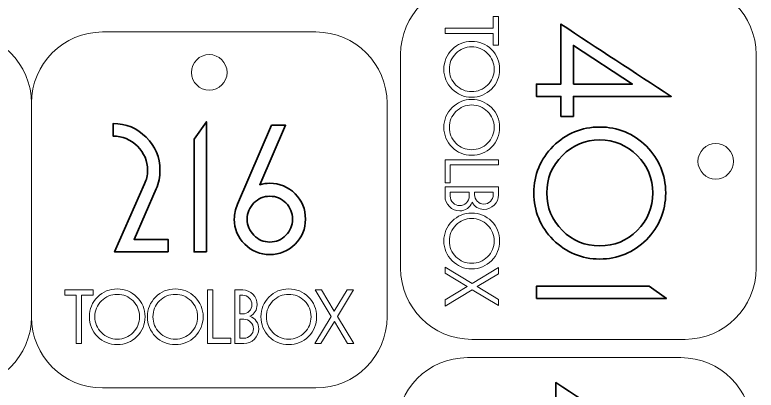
# Model space of a CAD drawing. Header units: inches. Extents: x 269 to 778, y -294 to 278.
# Drawn here: x 417.1 to 521.4, y 70.6 to 123.4 of the extents above; entities that cross this region are included whole.
import ezdxf

# ---------------------------------------------------------------- set-up
doc = ezdxf.new("R2010")
doc.units = ezdxf.units.IN
doc.header["$MEASUREMENT"] = 0
for name, color, linetype in [('cut', 7, 'Continuous'), ('engr', 7, 'Continuous'), ('tagli interni', 7, 'Continuous')]:
    doc.layers.add(name, color=color, linetype=linetype)

# ---------------------------------------------------------------- blocks, each defined once
blk = doc.blocks.new('block 8')
at = {"layer": 'cut', "color": 240, "lineweight": 9}
blk.add_open_spline([(379.47, 70.95), (379.47, 70.95), (409.47, 70.95), (409.47, 70.95), (414.99, 70.95), (419.47, 75.43), (419.47, 80.95), (419.47, 80.95), (419.47, 110.95), (419.47, 110.95), (419.47, 116.47), (414.99, 120.95), (409.47, 120.95), (409.47, 120.95), (379.47, 120.95), (379.47, 120.95), (373.95, 120.95), (369.47, 116.47), (369.47, 110.95), (369.47, 110.95), (369.47, 80.95), (369.47, 80.95), (369.47, 75.43), (373.95, 70.95), (379.47, 70.95)], degree=3, knots=[0, 0, 0, 0, 1, 1, 1, 2, 2, 2, 3, 3, 3, 4, 4, 4, 5, 5, 5, 6, 6, 6, 7, 7, 7, 8, 8, 8, 8], dxfattribs=at)
blk = doc.blocks.new('block 9')
at = {"layer": 'cut', "color": 240, "lineweight": 9}
blk.add_open_spline([(429.47, 70.95), (429.47, 70.95), (459.47, 70.95), (459.47, 70.95), (464.99, 70.95), (469.47, 75.43), (469.47, 80.95), (469.47, 80.95), (469.47, 110.95), (469.47, 110.95), (469.47, 116.47), (464.99, 120.95), (459.47, 120.95), (459.47, 120.95), (429.47, 120.95), (429.47, 120.95), (423.95, 120.95), (419.47, 116.47), (419.47, 110.95), (419.47, 110.95), (419.47, 80.95), (419.47, 80.95), (419.47, 75.43), (423.95, 70.95), (429.47, 70.95)], degree=3, knots=[0, 0, 0, 0, 1, 1, 1, 2, 2, 2, 3, 3, 3, 4, 4, 4, 5, 5, 5, 6, 6, 6, 7, 7, 7, 8, 8, 8, 8], dxfattribs=at)
blk = doc.blocks.new('block 25')
at = {"layer": 'cut', "color": 240, "lineweight": 9}
blk.add_open_spline([(471.37, 117.78), (471.37, 117.78), (471.37, 87.78), (471.37, 87.78), (471.37, 82.25), (475.85, 77.78), (481.37, 77.78), (481.37, 77.78), (511.37, 77.78), (511.37, 77.78), (516.9, 77.78), (521.37, 82.25), (521.37, 87.78), (521.37, 87.78), (521.37, 117.78), (521.37, 117.78), (521.37, 123.3), (516.9, 127.78), (511.37, 127.78), (511.37, 127.78), (481.37, 127.78), (481.37, 127.78), (475.85, 127.78), (471.37, 123.3), (471.37, 117.78)], degree=3, knots=[0, 0, 0, 0, 1, 1, 1, 2, 2, 2, 3, 3, 3, 4, 4, 4, 5, 5, 5, 6, 6, 6, 7, 7, 7, 8, 8, 8, 8], dxfattribs=at)
blk = doc.blocks.new('block 35')
at = {"layer": 'tagli interni', "color": 240, "lineweight": 9}
blk.add_open_spline([(515.69, 105.28), (517.07, 105.28), (518.19, 104.16), (518.19, 102.78), (518.19, 101.4), (517.07, 100.28), (515.69, 100.28), (514.31, 100.28), (513.19, 101.4), (513.19, 102.78), (513.19, 104.16), (514.31, 105.28), (515.69, 105.28)], degree=3, knots=[0, 0, 0, 0, 1, 1, 1, 2, 2, 2, 3, 3, 3, 4, 4, 4, 4], dxfattribs=at)
blk = doc.blocks.new('block 45')
at = {"layer": 'tagli interni', "color": 240, "lineweight": 9}
blk.add_open_spline([(441.97, 115.27), (441.97, 116.65), (443.09, 117.77), (444.47, 117.77), (445.85, 117.77), (446.97, 116.65), (446.97, 115.27), (446.97, 113.89), (445.85, 112.77), (444.47, 112.77), (443.09, 112.77), (441.97, 113.89), (441.97, 115.27)], degree=3, knots=[0, 0, 0, 0, 1, 1, 1, 2, 2, 2, 3, 3, 3, 4, 4, 4, 4], dxfattribs=at)
blk = doc.blocks.new('block 146')
at = {"layer": 'engr', "color": 7, "lineweight": 5}
blk.add_lwpolyline([(484.4, 119.1), (484.4, 120.74), (477.62, 120.74), (477.62, 121.47), (484.4, 121.47), (484.4, 123.1), (485.14, 123.1), (485.14, 119.1), (484.4, 119.1)], dxfattribs=at)
blk = doc.blocks.new('block 147')
at = {"layer": 'engr', "color": 7, "lineweight": 5}
blk.add_open_spline([(481.37, 111.79), (480.3, 111.79), (479.38, 112.18), (478.61, 112.94), (477.85, 113.71), (477.46, 114.63), (477.46, 115.72), (477.46, 116.8), (477.85, 117.72), (478.61, 118.48), (479.38, 119.25), (480.3, 119.63), (481.37, 119.63), (482.46, 119.63), (483.38, 119.25), (484.15, 118.48), (484.91, 117.72), (485.3, 116.8), (485.3, 115.72), (485.3, 114.63), (484.91, 113.71), (484.15, 112.94), (483.38, 112.18), (482.46, 111.79), (481.37, 111.79)], degree=3, knots=[0, 0, 0, 0, 1, 1, 1, 2, 2, 2, 3, 3, 3, 4, 4, 4, 5, 5, 5, 6, 6, 6, 7, 7, 7, 8, 8, 8, 8], dxfattribs=at)
blk = doc.blocks.new('block 148')
at = {"layer": 'engr', "color": 7, "lineweight": 5}
blk.add_open_spline([(481.37, 112.57), (482.25, 112.57), (482.99, 112.88), (483.6, 113.49), (484.22, 114.1), (484.53, 114.84), (484.53, 115.72), (484.53, 116.58), (484.22, 117.32), (483.6, 117.94), (482.99, 118.55), (482.25, 118.86), (481.37, 118.86), (480.51, 118.86), (479.77, 118.55), (479.16, 117.94), (478.54, 117.32), (478.23, 116.58), (478.23, 115.72), (478.23, 114.84), (478.54, 114.1), (479.16, 113.49), (479.77, 112.88), (480.51, 112.57), (481.37, 112.57)], degree=3, knots=[0, 0, 0, 0, 1, 1, 1, 2, 2, 2, 3, 3, 3, 4, 4, 4, 5, 5, 5, 6, 6, 6, 7, 7, 7, 8, 8, 8, 8], dxfattribs=at)
blk = doc.blocks.new('block 149')
at = {"layer": 'engr', "color": 7, "lineweight": 5}
blk.add_open_spline([(481.37, 103.63), (480.3, 103.63), (479.38, 104.02), (478.61, 104.78), (477.85, 105.55), (477.46, 106.47), (477.46, 107.55), (477.46, 108.64), (477.85, 109.56), (478.61, 110.32), (479.38, 111.08), (480.3, 111.47), (481.37, 111.47), (482.46, 111.47), (483.38, 111.08), (484.15, 110.32), (484.91, 109.56), (485.3, 108.64), (485.3, 107.55), (485.3, 106.47), (484.91, 105.55), (484.15, 104.78), (483.38, 104.02), (482.46, 103.63), (481.37, 103.63)], degree=3, knots=[0, 0, 0, 0, 1, 1, 1, 2, 2, 2, 3, 3, 3, 4, 4, 4, 5, 5, 5, 6, 6, 6, 7, 7, 7, 8, 8, 8, 8], dxfattribs=at)
blk = doc.blocks.new('block 150')
at = {"layer": 'engr', "color": 7, "lineweight": 5}
blk.add_open_spline([(481.37, 104.41), (482.25, 104.41), (482.99, 104.72), (483.6, 105.33), (484.22, 105.94), (484.53, 106.68), (484.53, 107.55), (484.53, 108.42), (484.22, 109.16), (483.6, 109.77), (482.99, 110.39), (482.25, 110.7), (481.37, 110.7), (480.51, 110.7), (479.77, 110.39), (479.16, 109.77), (478.54, 109.16), (478.23, 108.42), (478.23, 107.55), (478.23, 106.68), (478.54, 105.94), (479.16, 105.33), (479.77, 104.72), (480.51, 104.41), (481.37, 104.41)], degree=3, knots=[0, 0, 0, 0, 1, 1, 1, 2, 2, 2, 3, 3, 3, 4, 4, 4, 5, 5, 5, 6, 6, 6, 7, 7, 7, 8, 8, 8, 8], dxfattribs=at)
blk = doc.blocks.new('block 151')
at = {"layer": 'engr', "color": 7, "lineweight": 5}
blk.add_lwpolyline([(477.62, 99.74), (477.62, 103.01), (485.14, 103.01), (485.14, 102.27), (478.36, 102.27), (478.36, 99.74), (477.62, 99.74)], dxfattribs=at)
blk = doc.blocks.new('block 152')
at = {"layer": 'engr', "color": 7, "lineweight": 5}
blk.add_open_spline([(479.69, 95.82), (479.12, 95.82), (478.63, 96.03), (478.23, 96.43), (477.82, 96.84), (477.62, 97.33), (477.62, 97.9), (477.62, 97.9), (477.62, 99.2), (477.62, 99.2), (477.62, 99.2), (485.14, 99.2), (485.14, 99.2), (485.14, 99.2), (485.14, 98.08), (485.14, 98.08), (485.14, 97.51), (484.94, 97.03), (484.54, 96.64), (484.14, 96.24), (483.65, 96.04), (483.08, 96.04), (482.32, 96.04), (481.78, 96.38), (481.44, 97.06), (481.3, 96.68), (481.08, 96.38), (480.77, 96.16), (480.45, 95.93), (480.1, 95.82), (479.69, 95.82)], degree=3, knots=[0, 0, 0, 0, 1, 1, 1, 2, 2, 2, 3, 3, 3, 4, 4, 4, 5, 5, 5, 6, 6, 6, 7, 7, 7, 8, 8, 8, 9, 9, 9, 10, 10, 10, 10], dxfattribs=at)
blk = doc.blocks.new('block 153')
at = {"layer": 'engr', "color": 7, "lineweight": 5}
blk.add_open_spline([(483.08, 96.78), (483.44, 96.78), (483.75, 96.91), (484.01, 97.16), (484.27, 97.42), (484.4, 97.72), (484.4, 98.08), (484.4, 98.08), (484.4, 98.46), (484.4, 98.46), (484.4, 98.46), (481.77, 98.46), (481.77, 98.46), (481.77, 98.46), (481.77, 98.1), (481.77, 98.1), (481.77, 97.74), (481.9, 97.43), (482.15, 97.17), (482.41, 96.91), (482.72, 96.78), (483.08, 96.78)], degree=3, knots=[0, 0, 0, 0, 1, 1, 1, 2, 2, 2, 3, 3, 3, 4, 4, 4, 5, 5, 5, 6, 6, 6, 7, 7, 7, 7], dxfattribs=at)
blk = doc.blocks.new('block 154')
at = {"layer": 'engr', "color": 7, "lineweight": 5}
blk.add_open_spline([(479.69, 96.56), (480.06, 96.56), (480.37, 96.69), (480.63, 96.95), (480.89, 97.22), (481.02, 97.53), (481.02, 97.9), (481.02, 97.9), (481.02, 98.46), (481.02, 98.46), (481.02, 98.46), (478.36, 98.46), (478.36, 98.46), (478.36, 98.46), (478.36, 97.9), (478.36, 97.9), (478.36, 97.53), (478.49, 97.22), (478.76, 96.95), (479.01, 96.69), (479.33, 96.56), (479.69, 96.56)], degree=3, knots=[0, 0, 0, 0, 1, 1, 1, 2, 2, 2, 3, 3, 3, 4, 4, 4, 5, 5, 5, 6, 6, 6, 7, 7, 7, 7], dxfattribs=at)
blk = doc.blocks.new('block 155')
at = {"layer": 'engr', "color": 7, "lineweight": 5}
blk.add_open_spline([(481.37, 87.68), (480.3, 87.68), (479.38, 88.07), (478.61, 88.83), (477.85, 89.6), (477.46, 90.52), (477.46, 91.6), (477.46, 92.69), (477.85, 93.61), (478.61, 94.37), (479.38, 95.13), (480.3, 95.52), (481.37, 95.52), (482.46, 95.52), (483.38, 95.13), (484.15, 94.37), (484.91, 93.61), (485.3, 92.69), (485.3, 91.6), (485.3, 90.52), (484.91, 89.6), (484.15, 88.83), (483.38, 88.07), (482.46, 87.68), (481.37, 87.68)], degree=3, knots=[0, 0, 0, 0, 1, 1, 1, 2, 2, 2, 3, 3, 3, 4, 4, 4, 5, 5, 5, 6, 6, 6, 7, 7, 7, 8, 8, 8, 8], dxfattribs=at)
blk = doc.blocks.new('block 156')
at = {"layer": 'engr', "color": 7, "lineweight": 5}
blk.add_open_spline([(481.37, 88.46), (482.25, 88.46), (482.99, 88.77), (483.6, 89.38), (484.22, 89.99), (484.53, 90.73), (484.53, 91.6), (484.53, 92.47), (484.22, 93.21), (483.6, 93.82), (482.99, 94.44), (482.25, 94.75), (481.37, 94.75), (480.51, 94.75), (479.77, 94.44), (479.16, 93.82), (478.54, 93.21), (478.23, 92.47), (478.23, 91.6), (478.23, 90.73), (478.54, 89.99), (479.16, 89.38), (479.77, 88.77), (480.51, 88.46), (481.37, 88.46)], degree=3, knots=[0, 0, 0, 0, 1, 1, 1, 2, 2, 2, 3, 3, 3, 4, 4, 4, 5, 5, 5, 6, 6, 6, 7, 7, 7, 8, 8, 8, 8], dxfattribs=at)
blk = doc.blocks.new('block 157')
at = {"layer": 'engr', "color": 7, "lineweight": 5}
blk.add_lwpolyline([(477.62, 82.45), (477.62, 83.33), (480.72, 85.19), (477.62, 87.06), (477.62, 87.94), (481.42, 85.62), (485.14, 87.87), (485.14, 87), (482.15, 85.19), (485.14, 83.39), (485.14, 82.52), (481.42, 84.75), (477.62, 82.45)], dxfattribs=at)
blk = doc.blocks.new('block 145')
at = {"layer": 'engr'}
for name in ['block 146', 'block 147', 'block 148', 'block 149', 'block 150', 'block 151', 'block 152', 'block 154', 'block 153', 'block 155', 'block 156', 'block 157']:
    blk.add_blockref(name, (0, 0), dxfattribs=at)
blk = doc.blocks.new('block 276')
at = {"layer": 'engr', "color": 7, "lineweight": 5}
blk.add_lwpolyline([(428.15, 83.97), (426.51, 83.97), (426.51, 77.19), (425.77, 77.19), (425.77, 83.97), (424.15, 83.97), (424.15, 84.72), (428.15, 84.72), (428.15, 83.97)], dxfattribs=at)
blk = doc.blocks.new('block 277')
at = {"layer": 'engr', "color": 7, "lineweight": 5}
blk.add_open_spline([(435.45, 80.95), (435.45, 79.87), (435.07, 78.95), (434.3, 78.19), (433.54, 77.42), (432.61, 77.04), (431.53, 77.04), (430.45, 77.04), (429.52, 77.42), (428.76, 78.19), (428, 78.95), (427.62, 79.87), (427.62, 80.95), (427.62, 82.03), (428, 82.96), (428.76, 83.72), (429.52, 84.49), (430.45, 84.87), (431.53, 84.87), (432.61, 84.87), (433.54, 84.49), (434.3, 83.72), (435.07, 82.96), (435.45, 82.03), (435.45, 80.95)], degree=3, knots=[0, 0, 0, 0, 1, 1, 1, 2, 2, 2, 3, 3, 3, 4, 4, 4, 5, 5, 5, 6, 6, 6, 7, 7, 7, 8, 8, 8, 8], dxfattribs=at)
blk = doc.blocks.new('block 278')
at = {"layer": 'engr', "color": 7, "lineweight": 5}
blk.add_open_spline([(434.67, 80.95), (434.67, 81.82), (434.37, 82.57), (433.75, 83.18), (433.14, 83.8), (432.4, 84.1), (431.53, 84.1), (430.67, 84.1), (429.93, 83.8), (429.31, 83.18), (428.7, 82.57), (428.39, 81.82), (428.39, 80.95), (428.39, 80.09), (428.7, 79.35), (429.31, 78.73), (429.93, 78.12), (430.67, 77.81), (431.53, 77.81), (432.4, 77.81), (433.14, 78.12), (433.75, 78.73), (434.37, 79.35), (434.67, 80.09), (434.67, 80.95)], degree=3, knots=[0, 0, 0, 0, 1, 1, 1, 2, 2, 2, 3, 3, 3, 4, 4, 4, 5, 5, 5, 6, 6, 6, 7, 7, 7, 8, 8, 8, 8], dxfattribs=at)
blk = doc.blocks.new('block 279')
at = {"layer": 'engr', "color": 7, "lineweight": 5}
blk.add_open_spline([(443.61, 80.95), (443.61, 79.87), (443.23, 78.95), (442.47, 78.19), (441.7, 77.42), (440.78, 77.04), (439.69, 77.04), (438.61, 77.04), (437.68, 77.42), (436.92, 78.19), (436.16, 78.95), (435.78, 79.87), (435.78, 80.95), (435.78, 82.03), (436.16, 82.96), (436.92, 83.72), (437.68, 84.49), (438.61, 84.87), (439.69, 84.87), (440.78, 84.87), (441.7, 84.49), (442.47, 83.72), (443.23, 82.96), (443.61, 82.03), (443.61, 80.95)], degree=3, knots=[0, 0, 0, 0, 1, 1, 1, 2, 2, 2, 3, 3, 3, 4, 4, 4, 5, 5, 5, 6, 6, 6, 7, 7, 7, 8, 8, 8, 8], dxfattribs=at)
blk = doc.blocks.new('block 280')
at = {"layer": 'engr', "color": 7, "lineweight": 5}
blk.add_open_spline([(442.83, 80.95), (442.83, 81.82), (442.53, 82.57), (441.92, 83.18), (441.3, 83.8), (440.56, 84.1), (439.69, 84.1), (438.83, 84.1), (438.09, 83.8), (437.47, 83.18), (436.86, 82.57), (436.55, 81.82), (436.55, 80.95), (436.55, 80.09), (436.86, 79.35), (437.47, 78.73), (438.09, 78.12), (438.83, 77.81), (439.69, 77.81), (440.56, 77.81), (441.3, 78.12), (441.92, 78.73), (442.53, 79.35), (442.83, 80.09), (442.83, 80.95)], degree=3, knots=[0, 0, 0, 0, 1, 1, 1, 2, 2, 2, 3, 3, 3, 4, 4, 4, 5, 5, 5, 6, 6, 6, 7, 7, 7, 8, 8, 8, 8], dxfattribs=at)
blk = doc.blocks.new('block 281')
at = {"layer": 'engr', "color": 7, "lineweight": 5}
blk.add_lwpolyline([(447.5, 77.19), (444.24, 77.19), (444.24, 84.72), (444.98, 84.72), (444.98, 77.94), (447.5, 77.94), (447.5, 77.19)], dxfattribs=at)
blk = doc.blocks.new('block 282')
at = {"layer": 'engr', "color": 7, "lineweight": 5}
blk.add_open_spline([(451.42, 79.27), (451.42, 78.7), (451.22, 78.21), (450.81, 77.8), (450.41, 77.4), (449.92, 77.19), (449.35, 77.19), (449.35, 77.19), (448.05, 77.19), (448.05, 77.19), (448.05, 77.19), (448.05, 84.72), (448.05, 84.72), (448.05, 84.72), (449.17, 84.72), (449.17, 84.72), (449.74, 84.72), (450.22, 84.52), (450.61, 84.11), (451.01, 83.71), (451.2, 83.22), (451.2, 82.65), (451.2, 81.9), (450.86, 81.35), (450.18, 81.02), (450.56, 80.88), (450.87, 80.65), (451.09, 80.34), (451.31, 80.03), (451.42, 79.67), (451.42, 79.27)], degree=3, knots=[0, 0, 0, 0, 1, 1, 1, 2, 2, 2, 3, 3, 3, 4, 4, 4, 5, 5, 5, 6, 6, 6, 7, 7, 7, 8, 8, 8, 9, 9, 9, 10, 10, 10, 10], dxfattribs=at)
blk = doc.blocks.new('block 283')
at = {"layer": 'engr', "color": 7, "lineweight": 5}
blk.add_open_spline([(450.47, 82.65), (450.47, 83.01), (450.34, 83.32), (450.08, 83.58), (449.83, 83.84), (449.52, 83.97), (449.17, 83.97), (449.17, 83.97), (448.79, 83.97), (448.79, 83.97), (448.79, 83.97), (448.79, 81.35), (448.79, 81.35), (448.79, 81.35), (449.14, 81.35), (449.14, 81.35), (449.51, 81.35), (449.82, 81.47), (450.08, 81.73), (450.34, 81.99), (450.47, 82.29), (450.47, 82.65)], degree=3, knots=[0, 0, 0, 0, 1, 1, 1, 2, 2, 2, 3, 3, 3, 4, 4, 4, 5, 5, 5, 6, 6, 6, 7, 7, 7, 7], dxfattribs=at)
blk = doc.blocks.new('block 284')
at = {"layer": 'engr', "color": 7, "lineweight": 5}
blk.add_open_spline([(450.69, 79.27), (450.69, 79.64), (450.56, 79.95), (450.29, 80.21), (450.03, 80.47), (449.71, 80.6), (449.34, 80.6), (449.34, 80.6), (448.79, 80.6), (448.79, 80.6), (448.79, 80.6), (448.79, 77.94), (448.79, 77.94), (448.79, 77.94), (449.34, 77.94), (449.34, 77.94), (449.71, 77.94), (450.03, 78.07), (450.29, 78.33), (450.56, 78.59), (450.69, 78.9), (450.69, 79.27)], degree=3, knots=[0, 0, 0, 0, 1, 1, 1, 2, 2, 2, 3, 3, 3, 4, 4, 4, 5, 5, 5, 6, 6, 6, 7, 7, 7, 7], dxfattribs=at)
blk = doc.blocks.new('block 285')
at = {"layer": 'engr', "color": 7, "lineweight": 5}
blk.add_open_spline([(459.56, 80.95), (459.56, 79.87), (459.18, 78.95), (458.42, 78.19), (457.65, 77.42), (456.73, 77.04), (455.64, 77.04), (454.56, 77.04), (453.63, 77.42), (452.87, 78.19), (452.11, 78.95), (451.73, 79.87), (451.73, 80.95), (451.73, 82.03), (452.11, 82.96), (452.87, 83.72), (453.63, 84.49), (454.56, 84.87), (455.64, 84.87), (456.73, 84.87), (457.65, 84.49), (458.42, 83.72), (459.18, 82.96), (459.56, 82.03), (459.56, 80.95)], degree=3, knots=[0, 0, 0, 0, 1, 1, 1, 2, 2, 2, 3, 3, 3, 4, 4, 4, 5, 5, 5, 6, 6, 6, 7, 7, 7, 8, 8, 8, 8], dxfattribs=at)
blk = doc.blocks.new('block 286')
at = {"layer": 'engr', "color": 7, "lineweight": 5}
blk.add_open_spline([(458.78, 80.95), (458.78, 81.82), (458.48, 82.57), (457.87, 83.18), (457.25, 83.8), (456.51, 84.1), (455.64, 84.1), (454.78, 84.1), (454.04, 83.8), (453.42, 83.18), (452.81, 82.57), (452.5, 81.82), (452.5, 80.95), (452.5, 80.09), (452.81, 79.35), (453.42, 78.73), (454.04, 78.12), (454.78, 77.81), (455.64, 77.81), (456.51, 77.81), (457.25, 78.12), (457.87, 78.73), (458.48, 79.35), (458.78, 80.09), (458.78, 80.95)], degree=3, knots=[0, 0, 0, 0, 1, 1, 1, 2, 2, 2, 3, 3, 3, 4, 4, 4, 5, 5, 5, 6, 6, 6, 7, 7, 7, 8, 8, 8, 8], dxfattribs=at)
blk = doc.blocks.new('block 287')
at = {"layer": 'engr', "color": 7, "lineweight": 5}
blk.add_lwpolyline([(464.79, 77.19), (463.92, 77.19), (462.06, 80.29), (460.18, 77.19), (459.31, 77.19), (461.62, 81), (459.37, 84.72), (460.24, 84.72), (462.05, 81.73), (463.86, 84.72), (464.73, 84.72), (462.49, 81), (464.79, 77.19)], dxfattribs=at)
blk = doc.blocks.new('block 275')
at = {"layer": 'engr'}
for name in ['block 276', 'block 277', 'block 279', 'block 281', 'block 282', 'block 285', 'block 287', 'block 278', 'block 280', 'block 283', 'block 286', 'block 284']:
    blk.add_blockref(name, (0, 0), dxfattribs=at)
blk = doc.blocks.new('block 417')
at = {"layer": 'engr', "color": 7, "lineweight": 35}
for points in [[(495.68, 113.63), (503.97, 113.63), (495.68, 119.06), (495.68, 113.63)], [(490.48, 83.5), (490.48, 85.24), (506.31, 85.24), (508.75, 83.5), (490.48, 83.5)]]:
    blk.add_lwpolyline(points, dxfattribs=at)
for points, knots in [([(493.91, 109.08), (493.91, 109.08), (493.91, 111.89), (493.91, 111.89), (493.91, 111.89), (490.48, 111.89), (490.48, 111.89), (490.48, 111.89), (490.48, 113.63), (490.48, 113.63), (490.48, 113.63), (493.91, 113.63), (493.91, 113.63), (493.91, 113.63), (493.91, 122.05), (493.91, 122.05), (499.05, 118.67), (504.23, 115.29), (509.43, 111.89), (509.43, 111.89), (495.68, 111.89), (495.68, 111.89), (495.68, 111.89), (495.68, 109.08), (495.68, 109.08), (495.68, 109.08), (493.91, 109.08), (493.91, 109.08)], [0, 0, 0, 0, 1, 1, 1, 2, 2, 2, 3, 3, 3, 4, 4, 4, 5, 5, 5, 6, 6, 6, 7, 7, 7, 8, 8, 8, 9, 9, 9, 9]), ([(499.37, 89.06), (496.82, 89.06), (494.64, 89.97), (492.83, 91.78), (491.02, 93.59), (490.11, 95.78), (490.11, 98.34), (490.11, 100.91), (491.02, 103.09), (492.83, 104.9), (494.64, 106.7), (496.82, 107.6), (499.37, 107.6), (501.93, 107.6), (504.12, 106.7), (505.93, 104.9), (507.74, 103.09), (508.65, 100.91), (508.65, 98.34), (508.65, 95.78), (507.74, 93.59), (505.93, 91.78), (504.12, 89.97), (501.93, 89.06), (499.37, 89.06)], [0, 0, 0, 0, 1, 1, 1, 2, 2, 2, 3, 3, 3, 4, 4, 4, 5, 5, 5, 6, 6, 6, 7, 7, 7, 8, 8, 8, 8]), ([(499.37, 90.91), (501.43, 90.91), (503.19, 91.63), (504.65, 93.08), (506.1, 94.53), (506.83, 96.28), (506.83, 98.34), (506.83, 100.39), (506.1, 102.14), (504.65, 103.6), (503.19, 105.05), (501.43, 105.78), (499.37, 105.78), (497.32, 105.78), (495.57, 105.05), (494.12, 103.6), (492.66, 102.14), (491.93, 100.39), (491.93, 98.34), (491.93, 96.28), (492.66, 94.53), (494.12, 93.08), (495.57, 91.63), (497.32, 90.91), (499.37, 90.91)], [0, 0, 0, 0, 1, 1, 1, 2, 2, 2, 3, 3, 3, 4, 4, 4, 5, 5, 5, 6, 6, 6, 7, 7, 7, 8, 8, 8, 8])]:
    blk.add_open_spline(points, degree=3, knots=knots, dxfattribs=at)
blk = doc.blocks.new('block 418')
at = {"layer": 'engr', "color": 7, "lineweight": 35}
blk.add_lwpolyline([(494.97, 63.29), (503.26, 63.29), (494.97, 68.72), (494.97, 63.29)], dxfattribs=at)
for points, knots in [([(493.2, 58.74), (493.2, 58.74), (493.2, 61.55), (493.2, 61.55), (493.2, 61.55), (489.77, 61.55), (489.77, 61.55), (489.77, 61.55), (489.77, 63.29), (489.77, 63.29), (489.77, 63.29), (493.2, 63.29), (493.2, 63.29), (493.2, 63.29), (493.2, 71.72), (493.2, 71.72), (498.35, 68.34), (503.52, 64.95), (508.72, 61.55), (508.72, 61.55), (494.97, 61.55), (494.97, 61.55), (494.97, 61.55), (494.97, 58.74), (494.97, 58.74), (494.97, 58.74), (493.2, 58.74), (493.2, 58.74)], [0, 0, 0, 0, 1, 1, 1, 2, 2, 2, 3, 3, 3, 4, 4, 4, 5, 5, 5, 6, 6, 6, 7, 7, 7, 8, 8, 8, 9, 9, 9, 9]), ([(498.66, 38.72), (496.11, 38.72), (493.93, 39.63), (492.12, 41.44), (490.31, 43.25), (489.4, 45.44), (489.4, 48), (489.4, 50.57), (490.31, 52.75), (492.12, 54.56), (493.93, 56.36), (496.11, 57.26), (498.66, 57.26), (501.23, 57.26), (503.41, 56.36), (505.23, 54.56), (507.04, 52.75), (507.94, 50.57), (507.94, 48), (507.94, 45.44), (507.04, 43.25), (505.23, 41.44), (503.41, 39.63), (501.23, 38.72), (498.66, 38.72)], [0, 0, 0, 0, 1, 1, 1, 2, 2, 2, 3, 3, 3, 4, 4, 4, 5, 5, 5, 6, 6, 6, 7, 7, 7, 8, 8, 8, 8]), ([(498.66, 40.57), (500.72, 40.57), (502.48, 41.29), (503.94, 42.74), (505.39, 44.19), (506.12, 45.94), (506.12, 48), (506.12, 50.05), (505.39, 51.8), (503.94, 53.26), (502.48, 54.71), (500.72, 55.44), (498.66, 55.44), (496.61, 55.44), (494.86, 54.71), (493.41, 53.26), (491.95, 51.8), (491.22, 50.05), (491.22, 48), (491.22, 45.94), (491.95, 44.19), (493.41, 42.74), (494.86, 41.29), (496.61, 40.57), (498.66, 40.57)], [0, 0, 0, 0, 1, 1, 1, 2, 2, 2, 3, 3, 3, 4, 4, 4, 5, 5, 5, 6, 6, 6, 7, 7, 7, 8, 8, 8, 8]), ([(489.77, 28.71), (489.77, 28.71), (489.77, 36.22), (489.77, 36.22), (489.77, 36.22), (499.36, 32.01), (499.36, 32.01), (499.92, 31.74), (500.54, 31.6), (501.23, 31.6), (502.55, 31.6), (503.68, 32.07), (504.63, 33.02), (505.57, 33.97), (506.04, 35.12), (506.04, 36.46), (506.04, 36.46), (507.81, 36.46), (507.81, 36.46), (507.81, 34.64), (507.17, 33.08), (505.89, 31.79), (504.61, 30.5), (503.05, 29.86), (501.23, 29.86), (500.3, 29.86), (499.43, 30.04), (498.63, 30.4), (498.63, 30.4), (491.54, 33.5), (491.54, 33.5), (491.54, 33.5), (491.54, 28.71), (491.54, 28.71), (491.54, 28.71), (489.77, 28.71), (489.77, 28.71)], [0, 0, 0, 0, 1, 1, 1, 2, 2, 2, 3, 3, 3, 4, 4, 4, 5, 5, 5, 6, 6, 6, 7, 7, 7, 8, 8, 8, 9, 9, 9, 10, 10, 10, 11, 11, 11, 12, 12, 12, 12])]:
    blk.add_open_spline(points, degree=3, knots=knots, dxfattribs=at)
blk = doc.blocks.new('block 434')
at = {"layer": 'engr', "color": 7, "lineweight": 35}
blk.add_lwpolyline([(444.07, 90.05), (442.33, 90.05), (442.33, 105.88), (444.07, 108.33), (444.07, 90.05)], dxfattribs=at)
for points, knots in [([(438.69, 90.05), (438.69, 90.05), (431.17, 90.05), (431.17, 90.05), (431.17, 90.05), (435.38, 99.64), (435.38, 99.64), (435.66, 100.2), (435.8, 100.82), (435.8, 101.52), (435.8, 102.83), (435.32, 103.96), (434.38, 104.91), (433.43, 105.85), (432.28, 106.33), (430.94, 106.33), (430.94, 106.33), (430.94, 108.09), (430.94, 108.09), (432.76, 108.09), (434.31, 107.45), (435.6, 106.17), (436.9, 104.89), (437.54, 103.34), (437.54, 101.52), (437.54, 100.58), (437.36, 99.71), (437, 98.92), (437, 98.92), (433.9, 91.82), (433.9, 91.82), (433.9, 91.82), (438.69, 91.82), (438.69, 91.82), (438.69, 91.82), (438.69, 90.05), (438.69, 90.05)], [0, 0, 0, 0, 1, 1, 1, 2, 2, 2, 3, 3, 3, 4, 4, 4, 5, 5, 5, 6, 6, 6, 7, 7, 7, 8, 8, 8, 9, 9, 9, 10, 10, 10, 11, 11, 11, 12, 12, 12, 12]), ([(458, 94.68), (458, 93.29), (457.51, 92.11), (456.53, 91.14), (455.55, 90.17), (454.37, 89.69), (452.99, 89.69), (451.62, 89.69), (450.44, 90.17), (449.46, 91.14), (448.48, 92.11), (447.99, 93.29), (447.99, 94.68), (447.99, 95.37), (448.14, 96.07), (448.44, 96.76), (448.44, 96.76), (453.24, 107.86), (453.24, 107.86), (453.24, 107.86), (455.2, 107.86), (455.2, 107.86), (455.2, 107.86), (451.57, 99.49), (451.57, 99.49), (452.03, 99.63), (452.49, 99.7), (452.98, 99.7), (454.37, 99.7), (455.55, 99.21), (456.53, 98.23), (457.51, 97.25), (458, 96.07), (458, 94.68)], [0, 0, 0, 0, 1, 1, 1, 2, 2, 2, 3, 3, 3, 4, 4, 4, 5, 5, 5, 6, 6, 6, 7, 7, 7, 8, 8, 8, 9, 9, 9, 10, 10, 10, 11, 11, 11, 11]), ([(456.18, 94.67), (456.18, 95.55), (455.87, 96.31), (455.25, 96.94), (454.62, 97.56), (453.87, 97.88), (452.99, 97.88), (452.12, 97.88), (451.37, 97.56), (450.75, 96.94), (450.13, 96.31), (449.81, 95.55), (449.81, 94.67), (449.81, 93.78), (450.13, 93.02), (450.75, 92.39), (451.37, 91.77), (452.12, 91.45), (452.99, 91.45), (453.87, 91.45), (454.62, 91.77), (455.25, 92.39), (455.87, 93.02), (456.18, 93.78), (456.18, 94.67)], [0, 0, 0, 0, 1, 1, 1, 2, 2, 2, 3, 3, 3, 4, 4, 4, 5, 5, 5, 6, 6, 6, 7, 7, 7, 8, 8, 8, 8])]:
    blk.add_open_spline(points, degree=3, knots=knots, dxfattribs=at)

msp = doc.modelspace()

# ---------------------------------------------------------------- linework, layer by layer
at = {"layer": 'cut', "color": 240, "lineweight": 9}
msp.add_open_spline([(470.79, 65.21), (470.79, 65.21), (470.79, 35.21), (470.79, 35.21), (470.79, 29.69), (475.27, 25.21), (480.79, 25.21), (480.79, 25.21), (510.79, 25.21), (510.79, 25.21), (516.32, 25.21), (520.79, 29.69), (520.79, 35.21), (520.79, 35.21), (520.79, 65.21), (520.79, 65.21), (520.79, 70.74), (516.32, 75.21), (510.79, 75.21), (510.79, 75.21), (480.79, 75.21), (480.79, 75.21), (475.27, 75.21), (470.79, 70.74), (470.79, 65.21)], degree=3, knots=[0, 0, 0, 0, 1, 1, 1, 2, 2, 2, 3, 3, 3, 4, 4, 4, 5, 5, 5, 6, 6, 6, 7, 7, 7, 8, 8, 8, 8], dxfattribs=at)

# ---------------------------------------------------------------- block references
at = {"layer": 'cut'}
for name in ['block 25', 'block 8', 'block 9']:
    msp.add_blockref(name, (0, 0), dxfattribs=at)
at = {"layer": 'engr'}
for name in ['block 145', 'block 417', 'block 434', 'block 275', 'block 418']:
    msp.add_blockref(name, (0, 0), dxfattribs=at)
at = {"layer": 'tagli interni'}
for name in ['block 45', 'block 35']:
    msp.add_blockref(name, (0, 0), dxfattribs=at)

doc.saveas('drawing.dxf')
